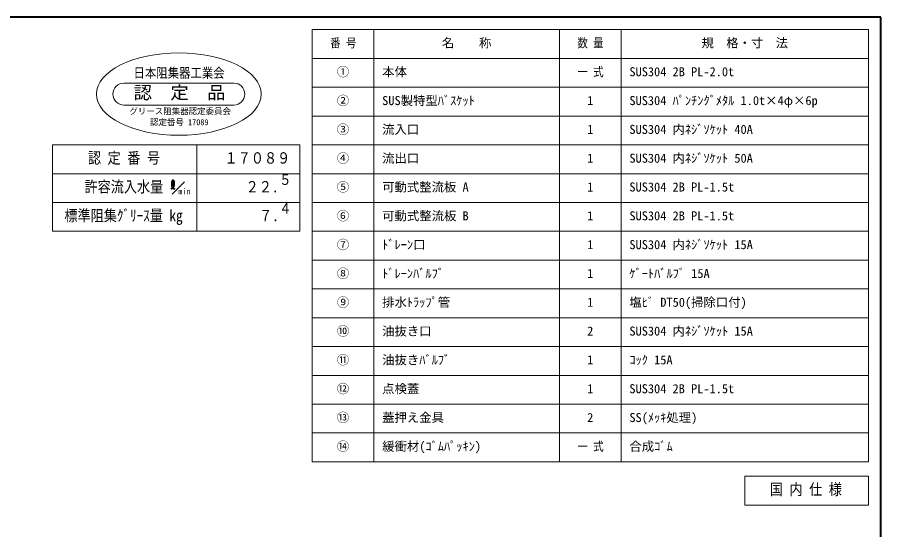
# Model space of a CAD drawing. Units: millimetres at full size, sheet at 1:5; details may follow other scales. Extents: x -1061 to 964, y -679 to 726.
# Drawn here: x -84 to 964, y 103 to 726 of the extents above; entities that cross this region are included whole.
import ezdxf
from ezdxf.enums import TextEntityAlignment as Align

# ---------------------------------------------------------------- set-up
doc = ezdxf.new("R2010")
doc.units = ezdxf.units.MM
doc.header["$LTSCALE"] = 5
doc.layers.add('0-0', color=7, linetype='Continuous', lineweight=9)
doc.styles.add('ＭＳ ゴシック', font='')
doc.styles.get('ＭＳ ゴシック').set_extended_font_data('MS Gothic')

msp = doc.modelspace()

# ---------------------------------------------------------------- linework, layer by layer
at = {"layer": '0-0', "color": 1, "lineweight": 40}
for p, q in [((963.599, 725.957), (-1061.401, 725.957)), ((963.599, -679.043), (963.599, 725.957))]:
    msp.add_line(p, q, dxfattribs=at)
at = {"layer": '0-0', "color": 3, "lineweight": 18}
for p, q in [((948.599, 710.957), (273.599, 710.957)), ((273.599, 185.957), (273.599, 710.957)), ((348.599, 185.957), (348.599, 710.957)), ((573.599, 185.957), (573.599, 710.957)), ((648.599, 185.957), (648.599, 710.957)), ((948.599, 185.957), (948.599, 710.957)), ((948.599, 675.957), (273.599, 675.957)), ((948.599, 640.957), (273.599, 640.957)), ((948.599, 605.957), (273.599, 605.957)), ((258.599, 570.957), (-41.401, 570.957)), ((-41.401, 465.957), (-41.401, 570.957)), ((133.599, 465.957), (133.599, 570.957)), ((258.599, 465.957), (258.599, 570.957)), ((948.599, 570.957), (273.599, 570.957)), ((258.599, 535.957), (-41.401, 535.957)), ((948.599, 535.957), (273.599, 535.957)), ((258.599, 500.957), (-41.401, 500.957)), ((948.599, 500.957), (273.599, 500.957)), ((258.599, 465.957), (-41.401, 465.957)), ((948.599, 465.957), (273.599, 465.957)), ((948.599, 430.957), (273.599, 430.957)), ((948.599, 395.957), (273.599, 395.957)), ((948.599, 360.957), (273.599, 360.957)), ((948.599, 325.957), (273.599, 325.957)), ((948.599, 290.957), (273.599, 290.957)), ((948.599, 255.957), (273.599, 255.957)), ((948.599, 220.957), (273.599, 220.957)), ((948.599, 185.957), (273.599, 185.957)), ((948.599, 133.457), (948.599, 168.457)), ((948.599, 133.457), (798.599, 133.457))]:
    msp.add_line(p, q, dxfattribs=at)
at = {"layer": '0-0', "lineweight": 18}
for p, q in [((178.599, 645.957), (45.266, 645.957)), ((178.599, 619.29), (45.266, 619.29)), ((118.599, 525.957), (103.599, 510.957))]:
    msp.add_line(p, q, dxfattribs=at)
at = {"layer": '0-0', "color": 1, "lineweight": 40}
for points in [[(102.379, 517.642), (102.592, 517.717), (102.956, 517.851), (103.312, 517.995), (103.655, 518.154), (103.981, 518.334), (104.284, 518.541), (104.448, 518.676), (104.583, 518.805), (104.8, 519.046), (104.997, 519.31), (105.176, 519.591), (105.341, 519.886), (105.493, 520.19), (105.576, 520.369), (105.658, 520.553), (105.792, 520.872), (105.914, 521.193), (106.023, 521.514), (106.117, 521.836), (106.196, 522.157), (106.234, 522.343), (106.27, 522.553), (106.315, 522.914), (106.342, 523.28), (106.352, 523.655), (106.35, 524.043), (106.339, 524.449), (106.328, 524.694), (106.311, 525.031), (106.262, 525.625), (106.172, 526.205), (106.02, 526.734), (105.786, 527.176), (105.45, 527.495), (105.2, 527.609), (105.107, 527.634), (104.939, 527.661), (104.764, 527.667), (104.588, 527.652)], [(104.588, 527.652), (104.416, 527.616), (104.253, 527.558), (104.166, 527.515), (104.036, 527.429), (103.847, 527.241), (103.697, 527.011), (103.582, 526.75), (103.497, 526.469), (103.438, 526.179), (103.413, 526.01), (103.39, 525.788), (103.37, 525.412), (103.371, 525.045), (103.383, 524.683), (103.399, 524.324), (103.411, 523.964), (103.413, 523.754), (103.407, 523.435), (103.377, 522.88), (103.344, 522.321), (103.327, 521.763), (103.347, 521.212), (103.426, 520.673), (103.507, 520.369), (103.558, 520.223), (103.66, 519.976), (103.782, 519.737), (103.922, 519.506), (104.078, 519.284), (104.249, 519.074), (104.354, 518.958), (104.433, 518.876), (104.575, 518.74), (104.723, 518.611), (104.877, 518.489), (105.035, 518.374), (105.198, 518.265), (105.294, 518.206), (105.42, 518.132)], [(105.42, 518.132), (105.642, 518.013), (105.869, 517.902), (106.1, 517.798), (106.333, 517.699), (106.568, 517.603), (106.704, 517.548)]]:
    msp.add_lwpolyline(points, dxfattribs=at)
at = {"layer": '0-0', "color": 3, "lineweight": 18}
msp.add_lwpolyline([(948.599, 168.457), (798.599, 168.457), (798.599, 133.457)], dxfattribs=at)
at = {"layer": '0-0', "lineweight": 18}
for centre, start, end in [((45.266, 632.623), 90, 270), ((178.599, 632.623), 270, 90)]:
    msp.add_arc(centre, 13.333, start, end, dxfattribs=at)
msp.add_ellipse((111.933, 632.623), major_axis=(100, 0), ratio=0.5, dxfattribs=at)

# ---------------------------------------------------------------- texts
at = {"layer": '0-0', "style": 'ＭＳ ゴシック'}
for s, height, width, p in [('番 号', 11, 0.85, (295.474, 685.957)), ('数 量', 11, 0.85, (595.474, 685.957)), ('日本阻集器工業会', 11.91, 0.85, (56.933, 648.873)), ('一 式', 11, 0.85, (595.474, 650.957)), ('認\u3000定\u3000品', 15.58, 1.05, (56.933, 621.998)), ('認 定 番 号', 13.75, 0.85, (1.412, 544.082)), ('１７０８９', 13.75, 0.85, (167.349, 544.082)), ('５', 12.83, 0.85, (233.599, 518.457)), ('許容流入水量', 13.75, 0.85, (-2.651, 509.082)), ('２２.', 13.75, 0.85, (192.974, 509.082)), ('標準阻集ｸﾞﾘｰｽ量 ㎏', 13.75, 0.85, (-27.026, 474.082)), ('４', 12.83, 0.85, (233.599, 483.457)), ('７.', 13.75, 0.85, (209.224, 474.082)), ('一 式', 11, 0.85, (595.474, 195.957)), ('国 内 仕 様', 13.75, 0.85, (828.912, 141.582))]:
    msp.add_text(s, height=height, dxfattribs=dict(at, width=width)).set_placement(p, align=Align.BOTTOM_LEFT)
for s, p in [('名\u3000\u3000称', (431.099, 685.957)), ('規\u3000格・寸\u3000法', (746.099, 685.957)), ('①', (303.599, 650.957)), ('本体', (358.599, 650.957)), ('SUS304 2B PL-2.0t', (658.599, 650.957)), ('②', (303.599, 615.957)), ('SUS製特型ﾊﾞｽｹｯﾄ', (358.599, 615.957)), ('1', (607.349, 615.957)), ('SUS304 ﾊﾟﾝﾁﾝｸﾞﾒﾀﾙ 1.0t×4φ×6p', (658.599, 615.957)), ('③', (303.599, 580.957)), ('流入口', (358.599, 580.957)), ('1', (607.349, 580.957)), ('SUS304 内ﾈｼﾞｿｹｯﾄ 40A', (658.599, 580.957)), ('④', (303.599, 545.957)), ('流出口', (358.599, 545.957)), ('1', (607.349, 545.957)), ('SUS304 内ﾈｼﾞｿｹｯﾄ 50A', (658.599, 545.957)), ('⑤', (303.599, 510.957)), ('可動式整流板 A', (358.599, 510.957)), ('1', (607.349, 510.957)), ('SUS304 2B PL-1.5t', (658.599, 510.957)), ('⑥', (303.599, 475.957)), ('可動式整流板 B', (358.599, 475.957)), ('1', (607.349, 475.957)), ('SUS304 2B PL-1.5t', (658.599, 475.957)), ('⑦', (303.599, 440.957)), ('ﾄﾞﾚｰﾝ口', (358.599, 440.957)), ('1', (607.349, 440.957)), ('SUS304 内ﾈｼﾞｿｹｯﾄ 15A', (658.599, 440.957)), ('⑧', (303.599, 405.957)), ('ﾄﾞﾚｰﾝﾊﾞﾙﾌﾞ', (358.599, 405.957)), ('1', (607.349, 405.957)), ('ｹﾞｰﾄﾊﾞﾙﾌﾞ 15A', (658.599, 405.957)), ('⑨', (303.599, 370.957)), ('排水ﾄﾗｯﾌﾟ管', (358.599, 370.957)), ('1', (607.349, 370.957)), ('塩ﾋﾞ DT50(掃除口付)', (658.599, 370.957)), ('⑩', (303.599, 335.957)), ('油抜き口', (358.599, 335.957)), ('2', (607.349, 335.957)), ('SUS304 内ﾈｼﾞｿｹｯﾄ 15A', (658.599, 335.957)), ('⑪', (303.599, 300.957)), ('油抜きﾊﾞﾙﾌﾞ', (358.599, 300.957)), ('1', (607.349, 300.957)), ('ｺｯｸ 15A', (658.599, 300.957)), ('⑫', (303.599, 265.957)), ('点検蓋', (358.599, 265.957)), ('1', (607.349, 265.957)), ('SUS304 2B PL-1.5t', (658.599, 265.957)), ('⑬', (303.599, 230.957)), ('蓋押え金具', (358.599, 230.957)), ('2', (607.349, 230.957)), ('SS(ﾒｯｷ処理)', (658.599, 230.957)), ('⑭', (303.599, 195.957)), ('緩衝材(ｺﾞﾑﾊﾟｯｷﾝ)', (358.599, 195.957)), ('合成ｺﾞﾑ', (658.599, 195.957))]:
    msp.add_text(s, height=11, dxfattribs=at).set_placement(p, align=Align.BOTTOM_LEFT)
at = {"layer": '0-0', "color": 4, "style": 'ＭＳ ゴシック'}
for s, p in [('グリース阻集器認定委員会', (51.933, 605.957)), ('認定番号 17089', (76.933, 592.623)), ('min', (111.099, 508.457))]:
    msp.add_text(s, height=7.331, dxfattribs=at).set_placement(p, align=Align.BOTTOM_LEFT)

doc.saveas('drawing.dxf')
